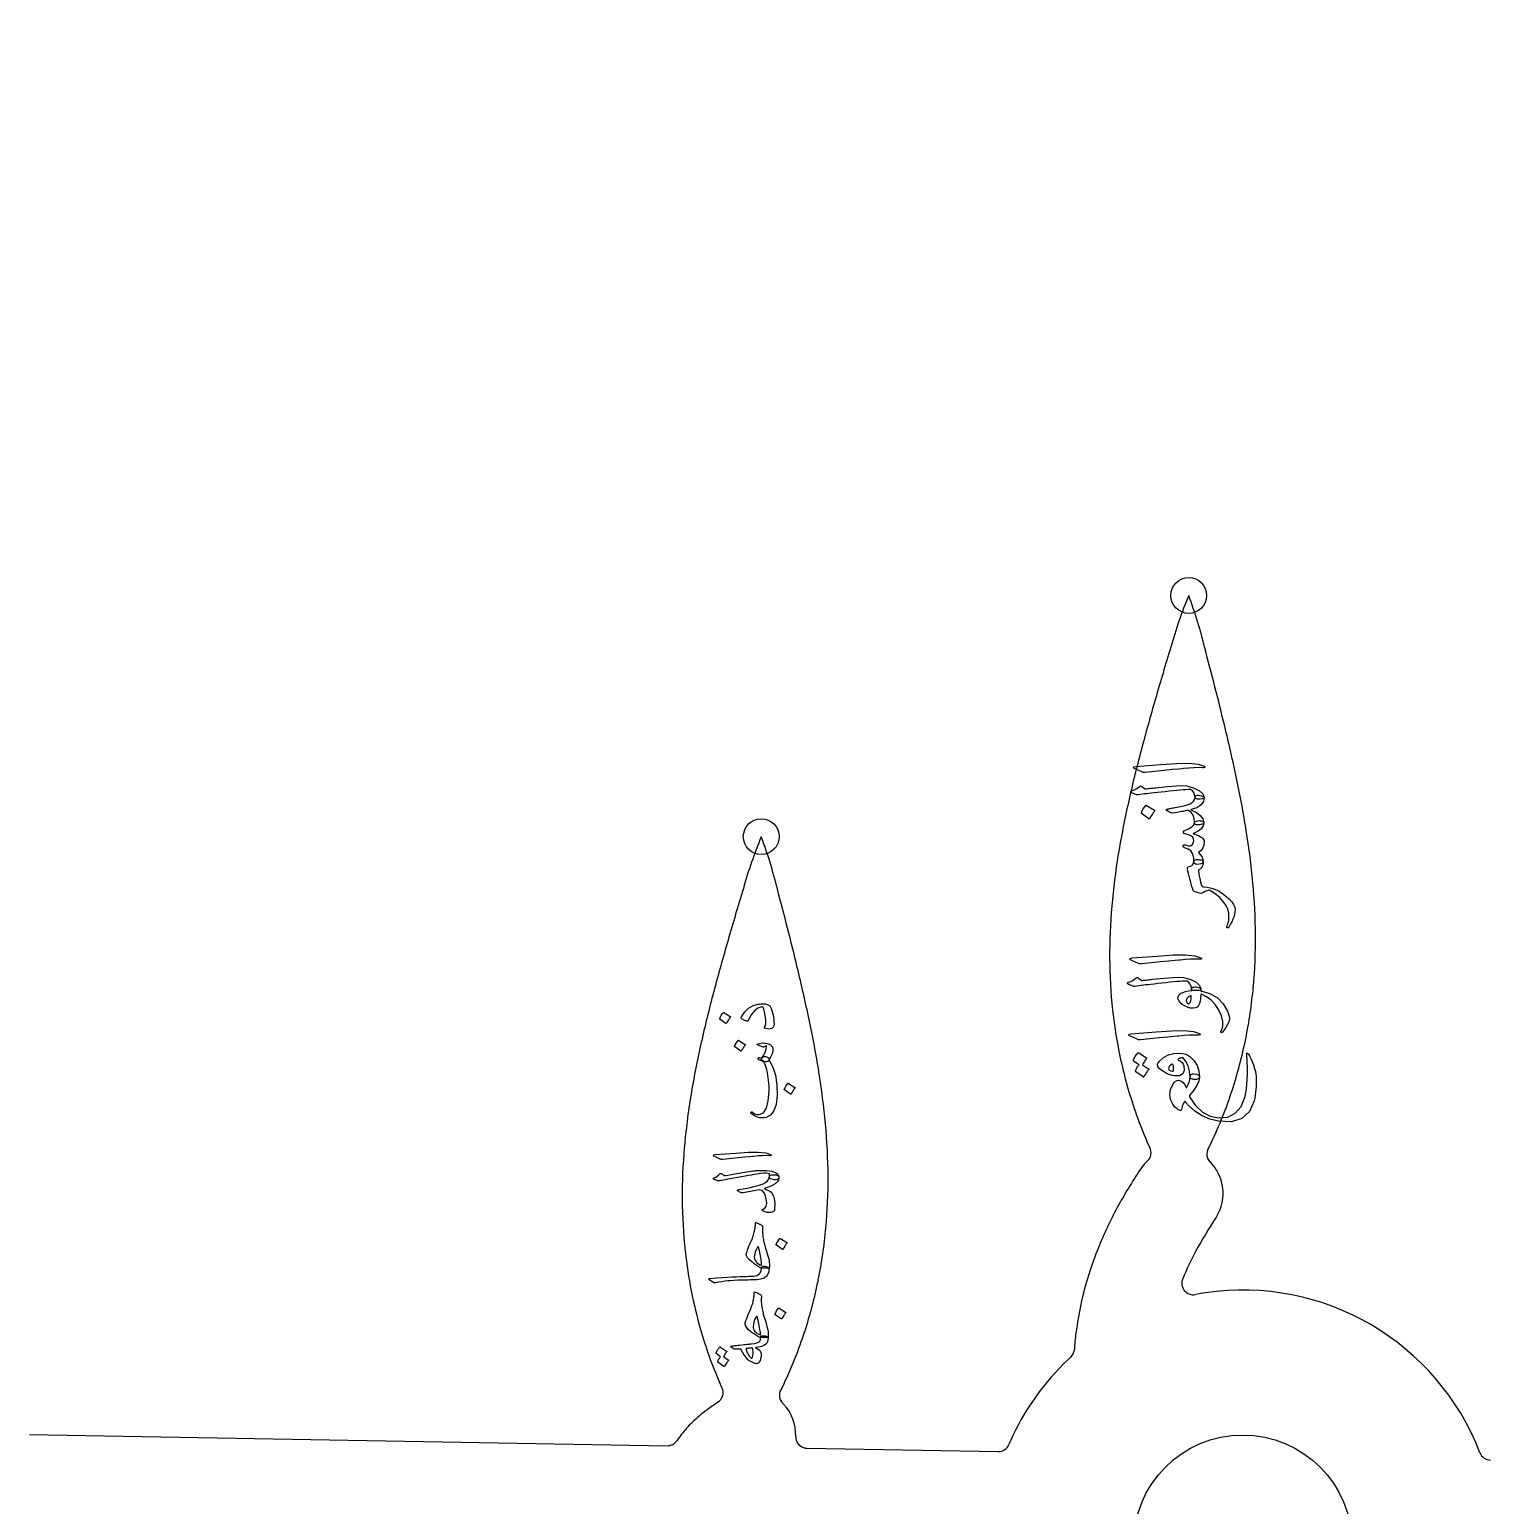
# Model space of a CAD drawing. Header units: millimetres. Extents: x -65 to 65, y -65 to 65.
# Drawn here: x -26.36 to 5.38, y 0.84 to 32.92 of the extents above; entities that cross this region are included whole.
import ezdxf

# ---------------------------------------------------------------- set-up
doc = ezdxf.new("R2010")
doc.units = ezdxf.units.MM
for name, color, linetype in [('CUT_INNER', 6, 'Continuous'), ('CUT_OUTER', 1, 'Continuous'), ('ENGRAVE', 7, 'Continuous'), ('TEXT', 5, 'Continuous')]:
    doc.layers.add(name, color=color, linetype=linetype)

msp = doc.modelspace()

# ---------------------------------------------------------------- linework, layer by layer
at = {"layer": 'CUT_INNER'}
for points in [[(-2.017, 8.623), (-2.084, 8.762)], [(-0.679, 8.737), (-0.751, 8.601)], [(-2.099, 8.304), (-2.07, 8.331)], [(-0.579, 7.1), (-0.582, 7.095)], [(-3.809, 4.003), (-3.738, 4.068)], [(-11.316, 3.405), (-11.372, 3.52)], [(-9.966, 3.495), (-10.039, 3.359)], [(-9.993, 3.063), (-9.976, 3.047)], [(-26.363, 2.384), (-12.504, 2.142)], [(-9.715, 2.342), (-9.715, 2.342)], [(-9.469, 2.089), (-5.316, 2.016)]]:
    msp.add_lwpolyline(points, dxfattribs=at)
msp.add_circle((0, 0), 2.375, dxfattribs=at)
for centre, radius, start, end in [((0, 0), 62.692, 117.07559, 271.72351), ((0, 18.574), 37.975, 126.2141, 186.6102), ((7.973, 16.829), 9.902, 157.485, 164.361), ((-10.445, 17.151), 9.899, 13.6339, 20.5198), ((78.709, -4.927), 83.906, 163.07601, 163.87833), ((-72.891, 0.211), 74.598, 13.62267, 14.97294), ((47.62, 4.013), 51.557, 163.8282, 165.1238), ((-37.622, 8.75), 38.31, 11.8926, 13.634), ((26.527, 9.608), 29.735, 165.1097, 167.3423), ((-23.571, 11.706), 23.952, 9.1393, 11.9007), ((17.004, 11.745), 19.974, 167.3383, 170.6299), ((-16.791, 12.797), 17.085, 5.3062, 9.1394), ((-1.315, 11.587), 9.902, 157.485, 164.361), ((-19.733, 11.909), 9.899, 13.6339, 20.5198), ((12.094, 12.557), 14.998, 170.6339, 174.9766), ((69.422, -10.169), 83.906, 163.07601, 163.87833), ((-82.178, -5.031), 74.598, 13.62267, 14.97294), ((-13.152, 13.137), 13.43, 0.4601, 5.2977), ((9.402, 12.796), 12.295, 174.9896, 180.2589), ((-11.179, 13.156), 11.457, 354.7839, 0.4428), ((38.333, -1.229), 51.557, 163.8282, 165.1238), ((-46.91, 3.508), 38.31, 11.8926, 13.634), ((7.994, 12.794), 10.887, 180.2792, 186.246), ((17.24, 4.366), 29.735, 165.1097, 167.3423), ((-10.232, 13.073), 10.506, 348.5427, 354.7626), ((7.337, 12.724), 10.226, 186.2565, 195.9837), ((-32.858, 6.464), 23.952, 9.1393, 11.9007), ((-9.855, 12.999), 10.122, 341.9402, 348.5327), ((7.716, 6.504), 19.974, 167.3383, 170.6299), ((-26.078, 7.555), 17.085, 5.3062, 9.1394), ((2.807, 7.315), 14.998, 170.6339, 174.9766), ((6.537, 12.489), 9.392, 195.9552, 203.3823), ((-9.161, 12.762), 9.389, 334.617, 342.0013), ((-22.439, 7.895), 13.43, 0.4601, 5.2977), ((0.114, 7.554), 12.295, 174.9896, 180.2589), ((-2.242, 8.513), 0.25, 313.2884, 25.9117), ((-0.53, 8.484), 0.25, 152.0883, 223.2884), ((6.055, 2.565), 9.985, 145.9763, 151.583), ((-1.391, 7.615), 0.988, 135.7795, 147.0519), ((-1.385, 7.634), 0.955, 28.8015, 45.236), ((-1.402, 7.624), 0.975, 327.5512, 28.8589), ((-20.467, 7.914), 11.457, 354.7839, 0.4428), ((-1.293, 7.552), 10.887, 180.2792, 186.246), ((4.9, 3.189), 8.672, 151.5712, 158.0743), ((6.296, 2.429), 8.311, 145.8478, 151.7297), ((-19.52, 7.832), 10.506, 348.5427, 354.7626), ((3.996, 3.554), 7.697, 158.0842, 165.2053), ((-1.95, 7.482), 10.226, 186.2565, 195.9837), ((4.152, 3.562), 5.886, 151.5598, 157.9422), ((-19.142, 7.757), 10.122, 341.9402, 348.5327), ((3.415, 3.709), 7.095, 165.222, 172.8113), ((-1.074, 5.674), 0.25, 156.6611, 280.5469), ((-0.154, 0.959), 4.554, 98.2716, 101.0661), ((0, 0), 5.525, 21.1046, 98.4216), ((-2.751, 7.248), 9.392, 195.9552, 203.3823), ((-18.449, 7.52), 9.389, 334.617, 342.0013), ((1.648, 3.924), 5.316, 172.7231, 176.7021), ((-3.908, 4.251), 0.25, 312.8906, 355.0821), ((0, 0), 5.525, 133.5778, 154.6716), ((-11.541, 3.296), 0.25, 302.9915, 25.9117), ((-9.818, 3.242), 0.25, 152.0883, 225.4909), ((-9.704, 0.317), 3.246, 126.5774, 134.1574), ((-9.151, -0.404), 4.154, 122.853, 126.7725), ((-10.69, 2.381), 0.977, 357.7392, 43.0176), ((-10.239, 0.868), 2.478, 134.1567, 142.0466), ((-12.5, 2.392), 0.25, 269, 327.6699), ((-11.014, 1.448), 1.51, 141.2862, 147.5462), ((-9.465, 2.338), 0.249, 179.0198, 251.9328), ((-1.013, 0.464), 4.411, 154.4939, 157.2837), ((-9.465, 2.339), 0.25, 251.8772, 269), ((-5.311, 2.266), 0.25, 269, 336.7969), ((5.388, 2.079), 0.25, 201.0938, 269)]:
    msp.add_arc(centre, radius, start, end, dxfattribs=at)
at = {"layer": 'CUT_OUTER'}
msp.add_circle((0, 0), 65, dxfattribs=at)
at = {"layer": 'ENGRAVE'}
for centre, radius in [((0, 18.574), 42.877), ((-1.174, 20.622), 0.39), ((-10.462, 15.38), 0.39)]:
    msp.add_circle(centre, radius, dxfattribs=at)
at = {"layer": 'TEXT'}
for points in [[(-2.323, 16.845), (-2.364, 16.867), (-2.378, 16.884), (-2.366, 16.897), (-2.326, 16.905), (-1.778, 16.947), (-1.441, 16.972), (-1.172, 16.974), (-0.971, 16.954), (-0.839, 16.911), (-0.828, 16.903), (-0.822, 16.896), (-0.821, 16.891), (-0.826, 16.886), (-0.832, 16.882), (-0.841, 16.879), (-0.851, 16.878), (-0.864, 16.878), (-0.961, 16.879), (-1.063, 16.877), (-1.172, 16.869), (-1.287, 16.858), (-1.317, 16.856), (-1.398, 16.848), (-1.53, 16.836), (-1.713, 16.819), (-2.119, 16.776), (-2.14, 16.776), (-2.16, 16.777), (-2.178, 16.781), (-2.194, 16.787)], [(-2.31, 16.29), (-2.347, 16.305), (-2.375, 16.318), (-2.397, 16.326), (-2.41, 16.332), (-2.419, 16.336), (-2.425, 16.341), (-2.429, 16.347), (-2.43, 16.355), (-2.429, 16.363), (-2.424, 16.369), (-2.417, 16.375), (-2.407, 16.379), (-2.359, 16.396), (-2.316, 16.418), (-2.277, 16.443), (-2.242, 16.472), (-2.232, 16.48), (-2.219, 16.482), (-2.206, 16.479), (-2.191, 16.469), (-2.123, 16.419), (-2.091, 16.421), (-2.061, 16.424), (-2.031, 16.427), (-2.002, 16.43), (-1.973, 16.433), (-1.944, 16.436), (-1.917, 16.438), (-1.889, 16.441), (-1.638, 16.468), (-1.441, 16.483), (-1.3, 16.488), (-1.213, 16.481), (-1.056, 16.436), (-0.941, 16.379), (-0.867, 16.31), (-0.835, 16.228), (-0.835, 16.226), (-0.835, 16.224), (-0.835, 16.221), (-0.835, 16.219), (-0.848, 16.206), (-0.877, 16.198), (-0.922, 16.195), (-0.983, 16.197), (-1.006, 16.2), (-1.022, 16.206), (-1.032, 16.217), (-1.036, 16.232), (-1.046, 16.289), (-1.066, 16.336), (-1.095, 16.375), (-1.134, 16.404), (-1.181, 16.402), (-1.234, 16.4), (-1.294, 16.396), (-1.36, 16.391), (-1.432, 16.384), (-1.511, 16.376), (-1.595, 16.367), (-1.685, 16.357), (-1.774, 16.348), (-1.853, 16.339), (-1.924, 16.331), (-1.985, 16.324), (-2.038, 16.318), (-2.082, 16.313), (-2.117, 16.309), (-2.142, 16.307), (-2.27, 16.287), (-2.283, 16.286), (-2.294, 16.287), (-2.303, 16.288), (-2.31, 16.29)], [(-2.199, 15.883), (-2.202, 15.886), (-2.203, 15.89), (-2.204, 15.895), (-2.203, 15.901), (-2.185, 15.944), (-2.163, 15.985), (-2.136, 16.023), (-2.106, 16.058), (-2.102, 16.061), (-2.097, 16.063), (-2.093, 16.062), (-2.088, 16.06), (-1.92, 15.952), (-1.916, 15.948), (-1.915, 15.943), (-1.918, 15.937), (-1.923, 15.93), (-1.927, 15.923), (-1.934, 15.914), (-1.944, 15.9), (-1.955, 15.883), (-1.969, 15.862), (-1.985, 15.837), (-2.003, 15.808), (-2.024, 15.775), (-2.027, 15.77), (-2.031, 15.768), (-2.034, 15.768), (-2.038, 15.77)], [(-1.53, 15.891), (-1.54, 15.892), (-1.554, 15.896), (-1.572, 15.904), (-1.594, 15.915), (-1.615, 15.927), (-1.633, 15.936), (-1.645, 15.944), (-1.654, 15.949), (-1.661, 15.96), (-1.659, 15.969), (-1.649, 15.975), (-1.631, 15.98), (-1.619, 15.983), (-1.604, 15.986), (-1.587, 15.989), (-1.567, 15.994), (-1.545, 15.998), (-1.521, 16.003), (-1.495, 16.008), (-1.467, 16.013), (-1.35, 16.038), (-1.256, 16.059), (-1.186, 16.078), (-1.139, 16.095), (-1.098, 16.119), (-1.067, 16.151), (-1.047, 16.188), (-1.036, 16.232), (-1.033, 16.244), (-1.028, 16.255), (-1.02, 16.264), (-1.009, 16.271), (-0.994, 16.277), (-0.978, 16.28), (-0.961, 16.279), (-0.941, 16.275), (-0.895, 16.264), (-0.861, 16.252), (-0.841, 16.24), (-0.835, 16.228), (-0.856, 16.14), (-0.911, 16.067), (-1, 16.009), (-1.123, 15.967), (-1.128, 15.965), (-1.13, 15.963), (-1.129, 15.962), (-1.126, 15.96), (-1.008, 15.904), (-0.922, 15.839), (-0.868, 15.765), (-0.844, 15.682), (-0.845, 15.673), (-0.85, 15.665), (-0.859, 15.659), (-0.872, 15.654), (-0.89, 15.65), (-0.913, 15.645), (-0.94, 15.64), (-0.973, 15.636), (-1.004, 15.635), (-1.027, 15.643), (-1.041, 15.66), (-1.046, 15.686), (-1.055, 15.772), (-1.08, 15.845), (-1.121, 15.904), (-1.177, 15.95), (-1.185, 15.951), (-1.2, 15.949), (-1.223, 15.945), (-1.254, 15.938), (-1.273, 15.934), (-1.296, 15.929), (-1.325, 15.924), (-1.357, 15.918), (-1.394, 15.913), (-1.435, 15.906), (-1.48, 15.899), (-1.53, 15.891)], [(-1.06, 14.836), (-1.064, 14.914), (-1.076, 14.978), (-1.097, 15.03), (-1.128, 15.07), (-1.152, 15.088), (-1.183, 15.105), (-1.22, 15.123), (-1.263, 15.139), (-1.276, 15.146), (-1.286, 15.152), (-1.293, 15.159), (-1.296, 15.167), (-1.298, 15.176), (-1.297, 15.185), (-1.293, 15.192), (-1.287, 15.198), (-1.277, 15.203), (-1.267, 15.205), (-1.255, 15.205), (-1.242, 15.202), (-1.209, 15.19), (-1.181, 15.182), (-1.159, 15.178), (-1.142, 15.178), (-1.117, 15.185), (-1.097, 15.2), (-1.082, 15.224), (-1.071, 15.257), (-1.066, 15.293), (-1.067, 15.324), (-1.074, 15.349), (-1.087, 15.369), (-1.114, 15.39), (-1.154, 15.41), (-1.206, 15.43), (-1.271, 15.448), (-1.279, 15.451), (-1.285, 15.457), (-1.288, 15.466), (-1.289, 15.478), (-1.287, 15.489), (-1.284, 15.498), (-1.278, 15.504), (-1.27, 15.509), (-1.178, 15.548), (-1.109, 15.591), (-1.065, 15.638), (-1.046, 15.688), (-1.04, 15.7), (-1.026, 15.71), (-1.004, 15.718), (-0.973, 15.725), (-0.949, 15.728), (-0.926, 15.727), (-0.903, 15.725), (-0.882, 15.719), (-0.865, 15.712), (-0.854, 15.704), (-0.847, 15.695), (-0.844, 15.685), (-0.859, 15.613), (-0.902, 15.55), (-0.972, 15.496), (-1.07, 15.451), (-1.075, 15.449), (-1.077, 15.447), (-1.075, 15.444), (-1.07, 15.44), (-1.008, 15.419), (-0.957, 15.399), (-0.916, 15.379), (-0.886, 15.359), (-0.865, 15.339), (-0.85, 15.318), (-0.84, 15.296), (-0.836, 15.271), (-0.842, 15.197), (-0.865, 15.133), (-0.903, 15.08), (-0.959, 15.036), (-0.916, 14.984), (-0.885, 14.932), (-0.866, 14.882), (-0.859, 14.832), (-0.863, 14.82), (-0.872, 14.809), (-0.887, 14.799), (-0.909, 14.791), (-0.976, 14.777), (-1.023, 14.78), (-1.052, 14.8), (-1.06, 14.836)], [(-0.859, 14.837), (-0.861, 14.802), (-0.866, 14.771), (-0.875, 14.743), (-0.886, 14.719), (-0.892, 14.708), (-0.9, 14.698), (-0.908, 14.689), (-0.918, 14.68), (-0.928, 14.672), (-0.939, 14.664), (-0.951, 14.656), (-0.963, 14.649), (-0.951, 14.555), (-0.935, 14.469), (-0.916, 14.391), (-0.893, 14.321), (-0.885, 14.306), (-0.874, 14.295), (-0.859, 14.289), (-0.842, 14.286), (-0.77, 14.28), (-0.705, 14.268), (-0.647, 14.253), (-0.595, 14.233), (-0.554, 14.213), (-0.514, 14.192), (-0.475, 14.169), (-0.437, 14.144), (-0.4, 14.117), (-0.364, 14.089), (-0.33, 14.058), (-0.296, 14.026), (-0.239, 13.964), (-0.199, 13.904), (-0.175, 13.848), (-0.168, 13.793), (-0.172, 13.742), (-0.182, 13.688), (-0.197, 13.632), (-0.219, 13.573), (-0.232, 13.544), (-0.244, 13.518), (-0.255, 13.494), (-0.267, 13.473), (-0.277, 13.454), (-0.287, 13.438), (-0.296, 13.423), (-0.304, 13.411), (-0.312, 13.404), (-0.319, 13.4), (-0.327, 13.399), (-0.336, 13.4), (-0.343, 13.405), (-0.346, 13.412), (-0.346, 13.421), (-0.342, 13.432), (-0.326, 13.475), (-0.313, 13.515), (-0.305, 13.55), (-0.302, 13.581), (-0.3, 13.597), (-0.3, 13.614), (-0.3, 13.632), (-0.3, 13.652), (-0.301, 13.672), (-0.303, 13.693), (-0.305, 13.715), (-0.308, 13.738), (-0.32, 13.787), (-0.346, 13.844), (-0.385, 13.909), (-0.438, 13.982), (-0.5, 14.054), (-0.569, 14.117), (-0.643, 14.169), (-0.725, 14.213), (-0.728, 14.214), (-0.731, 14.215), (-0.735, 14.214), (-0.738, 14.213), (-0.782, 14.201), (-0.821, 14.186), (-0.856, 14.169), (-0.887, 14.148), (-0.906, 14.143), (-0.941, 14.148), (-0.989, 14.164), (-1.052, 14.191), (-1.064, 14.199), (-1.074, 14.209), (-1.081, 14.221), (-1.087, 14.235), (-1.104, 14.294), (-1.121, 14.352), (-1.137, 14.41), (-1.152, 14.466), (-1.166, 14.522), (-1.179, 14.578), (-1.191, 14.633), (-1.202, 14.689), (-1.203, 14.702), (-1.2, 14.712), (-1.194, 14.72), (-1.183, 14.724), (-1.16, 14.728), (-1.138, 14.735), (-1.119, 14.743), (-1.102, 14.754), (-1.089, 14.768), (-1.077, 14.788), (-1.068, 14.812), (-1.06, 14.841), (-1.054, 14.855), (-1.043, 14.866), (-1.026, 14.874), (-1.004, 14.88), (-0.979, 14.882), (-0.955, 14.882), (-0.93, 14.879), (-0.905, 14.874), (-0.885, 14.866), (-0.871, 14.857), (-0.862, 14.848), (-0.859, 14.837)], [(-2.396, 12.682), (-2.437, 12.704), (-2.451, 12.722), (-2.438, 12.735), (-2.399, 12.743), (-1.85, 12.785), (-1.513, 12.809), (-1.245, 12.812), (-1.044, 12.791), (-0.911, 12.748), (-0.9, 12.741), (-0.895, 12.734), (-0.894, 12.728), (-0.898, 12.723), (-0.905, 12.72), (-0.913, 12.717), (-0.924, 12.715), (-0.936, 12.715), (-1.033, 12.717), (-1.136, 12.714), (-1.245, 12.707), (-1.36, 12.696), (-1.39, 12.693), (-1.471, 12.686), (-1.603, 12.673), (-1.785, 12.656), (-2.191, 12.614), (-2.213, 12.613), (-2.232, 12.615), (-2.251, 12.618), (-2.267, 12.624)], [(-2.383, 12.127), (-2.419, 12.143), (-2.448, 12.155), (-2.469, 12.164), (-2.483, 12.169), (-2.492, 12.173), (-2.498, 12.178), (-2.502, 12.185), (-2.503, 12.192), (-2.501, 12.2), (-2.497, 12.207), (-2.49, 12.212), (-2.48, 12.216), (-2.432, 12.234), (-2.388, 12.255), (-2.349, 12.281), (-2.315, 12.31), (-2.304, 12.318), (-2.292, 12.32), (-2.278, 12.316), (-2.264, 12.306), (-2.195, 12.256), (-2.164, 12.259), (-2.134, 12.262), (-2.103, 12.264), (-2.074, 12.267), (-2.045, 12.27), (-2.017, 12.273), (-1.989, 12.276), (-1.962, 12.279), (-1.71, 12.305), (-1.514, 12.321), (-1.372, 12.325), (-1.286, 12.319), (-1.129, 12.274), (-1.014, 12.216), (-0.94, 12.147), (-0.907, 12.066), (-0.907, 12.063), (-0.908, 12.061), (-0.908, 12.059), (-0.908, 12.057), (-0.92, 12.044), (-0.949, 12.036), (-0.995, 12.033), (-1.056, 12.035), (-1.078, 12.037), (-1.095, 12.044), (-1.105, 12.055), (-1.109, 12.069), (-1.119, 12.126), (-1.139, 12.174), (-1.168, 12.212), (-1.206, 12.241), (-1.253, 12.24), (-1.307, 12.237), (-1.366, 12.233), (-1.433, 12.228), (-1.505, 12.222), (-1.583, 12.214), (-1.668, 12.205), (-1.758, 12.195), (-1.846, 12.185), (-1.926, 12.177), (-1.996, 12.169), (-2.058, 12.162), (-2.111, 12.156), (-2.155, 12.151), (-2.189, 12.147), (-2.215, 12.145), (-2.343, 12.124), (-2.356, 12.124), (-2.366, 12.124), (-2.376, 12.125), (-2.383, 12.127)], [(-0.884, 12.021), (-0.701, 11.965), (-0.548, 11.874), (-0.426, 11.749), (-0.334, 11.588), (-0.325, 11.566), (-0.317, 11.544), (-0.309, 11.522), (-0.303, 11.5), (-0.298, 11.479), (-0.294, 11.459), (-0.291, 11.439), (-0.29, 11.42), (-0.298, 11.372), (-0.324, 11.308), (-0.368, 11.23), (-0.431, 11.136), (-0.441, 11.126), (-0.449, 11.12), (-0.457, 11.118), (-0.465, 11.121), (-0.471, 11.126), (-0.474, 11.133), (-0.473, 11.142), (-0.469, 11.152), (-0.435, 11.25), (-0.434, 11.361), (-0.464, 11.485), (-0.526, 11.621), (-0.599, 11.732), (-0.685, 11.825), (-0.785, 11.899), (-0.898, 11.954), (-0.902, 11.953), (-0.906, 11.952), (-0.908, 11.95), (-0.91, 11.947), (-0.915, 11.87), (-0.925, 11.805), (-0.94, 11.751), (-0.959, 11.709), (-0.987, 11.676), (-1.025, 11.656), (-1.075, 11.649), (-1.134, 11.653), (-1.142, 11.655), (-1.15, 11.657), (-1.158, 11.659), (-1.166, 11.661), (-1.175, 11.663), (-1.184, 11.666), (-1.193, 11.669), (-1.203, 11.673), (-1.266, 11.7), (-1.319, 11.733), (-1.36, 11.771), (-1.391, 11.815), (-1.407, 11.859), (-1.406, 11.899), (-1.388, 11.936), (-1.352, 11.968), (-1.303, 11.996), (-1.246, 12.017), (-1.182, 12.031), (-1.109, 12.038), (-1.109, 12.042), (-1.109, 12.047), (-1.11, 12.051), (-1.11, 12.055), (-1.111, 12.059), (-1.111, 12.063), (-1.111, 12.067), (-1.111, 12.072), (-1.107, 12.087), (-1.098, 12.098), (-1.081, 12.106), (-1.059, 12.111), (-1.034, 12.113), (-1.009, 12.112), (-0.984, 12.108), (-0.958, 12.102), (-0.936, 12.095), (-0.92, 12.087), (-0.91, 12.078), (-0.907, 12.068), (-0.908, 12.025), (-0.904, 12.025), (-0.899, 12.024), (-0.892, 12.023), (-0.884, 12.021)], [(-1.136, 11.918), (-1.177, 11.895), (-1.207, 11.87), (-1.224, 11.842), (-1.23, 11.812), (-1.225, 11.794), (-1.218, 11.777), (-1.208, 11.763), (-1.195, 11.751), (-1.188, 11.747), (-1.18, 11.746), (-1.172, 11.749), (-1.163, 11.755), (-1.143, 11.777), (-1.128, 11.811), (-1.12, 11.854), (-1.118, 11.908), (-1.119, 11.914), (-1.123, 11.917), (-1.128, 11.919), (-1.136, 11.918)], [(-11.362, 11.413), (-11.364, 11.415), (-11.365, 11.418), (-11.366, 11.422), (-11.365, 11.427), (-11.35, 11.462), (-11.332, 11.495), (-11.311, 11.526), (-11.287, 11.554), (-11.283, 11.557), (-11.28, 11.558), (-11.276, 11.558), (-11.273, 11.556), (-11.136, 11.468), (-11.133, 11.465), (-11.133, 11.461), (-11.134, 11.456), (-11.139, 11.45), (-11.142, 11.445), (-11.148, 11.437), (-11.155, 11.427), (-11.165, 11.413), (-11.176, 11.396), (-11.189, 11.376), (-11.204, 11.352), (-11.22, 11.325), (-11.223, 11.322), (-11.226, 11.32), (-11.229, 11.32), (-11.231, 11.322)], [(-10.778, 11.368), (-10.8, 11.376), (-10.819, 11.383), (-10.836, 11.39), (-10.851, 11.397), (-10.864, 11.404), (-10.875, 11.411), (-10.884, 11.417), (-10.891, 11.422), (-10.898, 11.431), (-10.901, 11.441), (-10.899, 11.452), (-10.894, 11.464), (-10.82, 11.57), (-10.736, 11.651), (-10.64, 11.707), (-10.533, 11.738), (-10.502, 11.742), (-10.472, 11.745), (-10.443, 11.746), (-10.415, 11.745), (-10.387, 11.743), (-10.361, 11.739), (-10.336, 11.733), (-10.312, 11.726), (-10.299, 11.719), (-10.288, 11.71), (-10.278, 11.7), (-10.269, 11.687), (-10.249, 11.643), (-10.232, 11.598), (-10.217, 11.552), (-10.206, 11.505), (-10.197, 11.456), (-10.191, 11.407), (-10.187, 11.356), (-10.185, 11.305), (-10.197, 11.245), (-10.232, 11.208), (-10.29, 11.196), (-10.372, 11.207), (-10.381, 11.211), (-10.387, 11.216), (-10.392, 11.222), (-10.395, 11.229), (-10.394, 11.236), (-10.392, 11.242), (-10.387, 11.249), (-10.382, 11.256), (-10.37, 11.278), (-10.362, 11.308), (-10.36, 11.346), (-10.363, 11.392), (-10.376, 11.491), (-10.391, 11.573), (-10.408, 11.636), (-10.427, 11.681), (-10.43, 11.683), (-10.434, 11.684), (-10.44, 11.685), (-10.449, 11.684), (-10.535, 11.655), (-10.611, 11.597), (-10.678, 11.51), (-10.736, 11.395), (-10.744, 11.379), (-10.754, 11.37), (-10.765, 11.366), (-10.778, 11.368)], [(-11.039, 10.808), (-11.042, 10.81), (-11.043, 10.813), (-11.043, 10.818), (-11.043, 10.822), (-11.028, 10.857), (-11.01, 10.89), (-10.989, 10.921), (-10.965, 10.95), (-10.961, 10.952), (-10.957, 10.954), (-10.954, 10.953), (-10.95, 10.951), (-10.814, 10.864), (-10.811, 10.861), (-10.81, 10.856), (-10.812, 10.851), (-10.816, 10.846), (-10.82, 10.841), (-10.825, 10.833), (-10.833, 10.822), (-10.842, 10.808), (-10.853, 10.791), (-10.866, 10.771), (-10.881, 10.747), (-10.898, 10.72), (-10.901, 10.717), (-10.903, 10.715), (-10.906, 10.715), (-10.909, 10.717)], [(-2.425, 11.034), (-2.466, 11.056), (-2.48, 11.073), (-2.467, 11.086), (-2.428, 11.094), (-1.879, 11.136), (-1.542, 11.161), (-1.273, 11.163), (-1.073, 11.143), (-0.94, 11.1), (-0.929, 11.092), (-0.923, 11.085), (-0.923, 11.08), (-0.927, 11.075), (-0.934, 11.071), (-0.942, 11.069), (-0.953, 11.067), (-0.965, 11.067), (-1.062, 11.068), (-1.165, 11.066), (-1.274, 11.059), (-1.388, 11.047), (-1.418, 11.045), (-1.499, 11.037), (-1.631, 11.025), (-1.814, 11.008), (-2.22, 10.966), (-2.241, 10.965), (-2.261, 10.966), (-2.279, 10.97), (-2.296, 10.976)], [(-10.448, 10.57), (-10.447, 10.571), (-10.446, 10.573), (-10.445, 10.574), (-10.444, 10.576), (-10.443, 10.577), (-10.442, 10.579), (-10.441, 10.58), (-10.439, 10.582), (-10.421, 10.596), (-10.397, 10.602), (-10.365, 10.598), (-10.327, 10.585), (-10.303, 10.574), (-10.289, 10.563), (-10.283, 10.551), (-10.286, 10.54), (-10.289, 10.534), (-10.29, 10.529), (-10.29, 10.525), (-10.288, 10.521), (-10.209, 10.372), (-10.155, 10.193), (-10.126, 9.987), (-10.12, 9.751), (-10.14, 9.561), (-10.186, 9.418), (-10.258, 9.323), (-10.357, 9.274), (-10.403, 9.267), (-10.449, 9.266), (-10.495, 9.271), (-10.541, 9.283), (-10.582, 9.298), (-10.619, 9.316), (-10.652, 9.338), (-10.683, 9.363), (-10.687, 9.368), (-10.689, 9.373), (-10.69, 9.378), (-10.69, 9.383), (-10.687, 9.388), (-10.684, 9.392), (-10.681, 9.395), (-10.677, 9.397), (-10.673, 9.398), (-10.668, 9.397), (-10.662, 9.395), (-10.655, 9.391), (-10.617, 9.364), (-10.58, 9.347), (-10.543, 9.338), (-10.508, 9.338), (-10.417, 9.38), (-10.351, 9.478), (-10.31, 9.635), (-10.292, 9.848), (-10.292, 9.907), (-10.294, 9.966), (-10.297, 10.024), (-10.303, 10.083), (-10.31, 10.141), (-10.319, 10.198), (-10.33, 10.255), (-10.342, 10.311), (-10.357, 10.365), (-10.371, 10.409), (-10.386, 10.444), (-10.401, 10.469), (-10.409, 10.479), (-10.419, 10.488), (-10.43, 10.496), (-10.444, 10.503), (-10.459, 10.51), (-10.475, 10.517), (-10.493, 10.524), (-10.512, 10.531), (-10.518, 10.534), (-10.523, 10.537), (-10.527, 10.543), (-10.53, 10.549), (-10.531, 10.556), (-10.531, 10.563), (-10.529, 10.569), (-10.524, 10.575), (-10.518, 10.579), (-10.51, 10.582), (-10.502, 10.582), (-10.491, 10.581)], [(-10.304, 10.513), (-10.323, 10.493), (-10.347, 10.484), (-10.375, 10.483), (-10.408, 10.493), (-10.437, 10.512), (-10.455, 10.53), (-10.461, 10.546), (-10.456, 10.561), (-10.409, 10.628), (-10.377, 10.695), (-10.357, 10.762), (-10.351, 10.83), (-10.352, 10.833), (-10.353, 10.834), (-10.355, 10.835), (-10.358, 10.836), (-10.364, 10.834), (-10.373, 10.829), (-10.386, 10.821), (-10.4, 10.809), (-10.405, 10.807), (-10.41, 10.806), (-10.414, 10.806), (-10.419, 10.806), (-10.543, 10.852), (-10.547, 10.854), (-10.551, 10.856), (-10.553, 10.859), (-10.553, 10.863), (-10.553, 10.866), (-10.551, 10.869), (-10.548, 10.871), (-10.544, 10.873), (-10.503, 10.886), (-10.463, 10.894), (-10.423, 10.896), (-10.383, 10.892), (-10.333, 10.883), (-10.293, 10.87), (-10.262, 10.854), (-10.241, 10.836), (-10.229, 10.822), (-10.22, 10.809), (-10.215, 10.797), (-10.213, 10.786), (-10.212, 10.726), (-10.228, 10.66), (-10.258, 10.589), (-10.304, 10.513)], [(-2.371, 10.503), (-2.374, 10.506), (-2.376, 10.509), (-2.376, 10.515), (-2.375, 10.521), (-2.367, 10.543), (-2.357, 10.564), (-2.347, 10.584), (-2.336, 10.604), (-2.324, 10.623), (-2.311, 10.642), (-2.296, 10.66), (-2.281, 10.678), (-2.276, 10.681), (-2.271, 10.683), (-2.266, 10.682), (-2.261, 10.68), (-2.093, 10.569), (-2.09, 10.566), (-2.091, 10.562), (-2.093, 10.556), (-2.097, 10.549), (-2.102, 10.545), (-2.107, 10.537), (-2.115, 10.526), (-2.124, 10.512), (-2.135, 10.495), (-2.147, 10.474), (-2.162, 10.45), (-2.178, 10.423), (-2.047, 10.336), (-2.043, 10.332), (-2.042, 10.327), (-2.045, 10.321), (-2.05, 10.314), (-2.055, 10.307), (-2.062, 10.298), (-2.071, 10.284), (-2.082, 10.267), (-2.096, 10.246), (-2.112, 10.221), (-2.131, 10.192), (-2.151, 10.159), (-2.155, 10.155), (-2.158, 10.154), (-2.161, 10.154), (-2.165, 10.157), (-2.326, 10.269), (-2.329, 10.272), (-2.33, 10.276), (-2.331, 10.281), (-2.33, 10.287), (-2.324, 10.306), (-2.316, 10.324), (-2.308, 10.341), (-2.299, 10.358), (-2.289, 10.375), (-2.278, 10.39), (-2.266, 10.406), (-2.254, 10.42)], [(-1.851, 10.422), (-1.849, 10.437), (-1.842, 10.454), (-1.83, 10.473), (-1.814, 10.493), (-1.72, 10.579), (-1.614, 10.638), (-1.496, 10.67), (-1.368, 10.675), (-1.301, 10.667), (-1.242, 10.652), (-1.19, 10.631), (-1.146, 10.602), (-1.054, 10.51), (-0.99, 10.404), (-0.952, 10.284), (-0.941, 10.149), (-0.944, 10.135), (-0.954, 10.124), (-0.971, 10.115), (-0.993, 10.107), (-1.006, 10.105), (-1.018, 10.103), (-1.031, 10.102), (-1.045, 10.103), (-1.058, 10.104), (-1.07, 10.105), (-1.082, 10.107), (-1.094, 10.109), (-1.113, 10.115), (-1.128, 10.125), (-1.138, 10.137), (-1.142, 10.152), (-1.158, 10.284), (-1.188, 10.398), (-1.234, 10.495), (-1.296, 10.576), (-1.327, 10.572), (-1.353, 10.568), (-1.371, 10.563), (-1.383, 10.557), (-1.394, 10.55), (-1.401, 10.543), (-1.405, 10.537), (-1.404, 10.531), (-1.403, 10.527), (-1.401, 10.523), (-1.398, 10.521), (-1.395, 10.519), (-1.352, 10.497), (-1.318, 10.47), (-1.294, 10.438), (-1.281, 10.401), (-1.275, 10.294), (-1.305, 10.222), (-1.372, 10.183), (-1.475, 10.178), (-1.534, 10.188), (-1.595, 10.207), (-1.659, 10.235), (-1.724, 10.272), (-1.78, 10.311), (-1.82, 10.349), (-1.844, 10.386), (-1.851, 10.422)], [(-1.519, 9.991), (-1.488, 10.034), (-1.458, 10.065), (-1.428, 10.082), (-1.399, 10.085), (-1.371, 10.081), (-1.345, 10.071), (-1.32, 10.055), (-1.296, 10.034), (-1.275, 10.01), (-1.256, 9.986), (-1.241, 9.96), (-1.229, 9.935), (-1.226, 9.928), (-1.223, 9.926), (-1.218, 9.929), (-1.213, 9.937), (-1.184, 9.99), (-1.162, 10.044), (-1.148, 10.098), (-1.142, 10.152), (-1.135, 10.188), (-1.119, 10.212), (-1.094, 10.225), (-1.06, 10.227), (-1.008, 10.218), (-0.97, 10.202), (-0.948, 10.179), (-0.941, 10.149), (-0.955, 10.065), (-0.996, 9.971), (-1.062, 9.867), (-1.154, 9.754), (-1.157, 9.748), (-1.158, 9.741), (-1.157, 9.733), (-1.154, 9.725), (-1.023, 9.533), (-0.874, 9.392), (-0.708, 9.303), (-0.525, 9.265), (-0.324, 9.284), (-0.162, 9.368), (-0.037, 9.518), (0.05, 9.733), (0.067, 9.809), (0.081, 9.896), (0.091, 9.994), (0.099, 10.103), (0.102, 10.223), (0.101, 10.354), (0.097, 10.495), (0.088, 10.648), (0.087, 10.659), (0.088, 10.667), (0.092, 10.672), (0.097, 10.675), (0.104, 10.674), (0.111, 10.67), (0.119, 10.664), (0.126, 10.654), (0.15, 10.613), (0.175, 10.56), (0.203, 10.494), (0.232, 10.417), (0.258, 10.34), (0.277, 10.274), (0.288, 10.219), (0.292, 10.174), (0.294, 10.098), (0.294, 10.025), (0.292, 9.954), (0.287, 9.886), (0.281, 9.82), (0.272, 9.758), (0.261, 9.697), (0.247, 9.64), (0.145, 9.406), (-0.019, 9.254), (-0.244, 9.182), (-0.53, 9.193), (-0.715, 9.237), (-0.885, 9.309), (-1.041, 9.41), (-1.182, 9.538), (-1.192, 9.55), (-1.202, 9.561), (-1.21, 9.571), (-1.217, 9.58), (-1.223, 9.588), (-1.229, 9.595), (-1.234, 9.601), (-1.239, 9.606), (-1.247, 9.615), (-1.254, 9.62), (-1.259, 9.621), (-1.264, 9.618), (-1.286, 9.588), (-1.303, 9.555), (-1.315, 9.517), (-1.322, 9.475), (-1.327, 9.449), (-1.336, 9.432), (-1.348, 9.425), (-1.363, 9.427), (-1.389, 9.439), (-1.413, 9.453), (-1.435, 9.468), (-1.455, 9.484), (-1.474, 9.502), (-1.491, 9.521), (-1.507, 9.541), (-1.522, 9.562), (-1.571, 9.669), (-1.586, 9.777), (-1.569, 9.884), (-1.519, 9.991)], [(-1.611, 10.344), (-1.605, 10.322), (-1.589, 10.304), (-1.562, 10.291), (-1.525, 10.282), (-1.519, 10.282), (-1.515, 10.283), (-1.512, 10.283), (-1.511, 10.284), (-1.506, 10.307), (-1.502, 10.329), (-1.501, 10.352), (-1.503, 10.376), (-1.507, 10.396), (-1.513, 10.413), (-1.521, 10.427), (-1.531, 10.437), (-1.567, 10.412), (-1.593, 10.389), (-1.607, 10.366), (-1.611, 10.344)], [(-9.957, 9.875), (-9.959, 9.877), (-9.961, 9.88), (-9.961, 9.885), (-9.96, 9.89), (-9.946, 9.925), (-9.928, 9.957), (-9.906, 9.988), (-9.882, 10.017), (-9.879, 10.02), (-9.875, 10.021), (-9.871, 10.02), (-9.868, 10.018), (-9.732, 9.931), (-9.729, 9.928), (-9.728, 9.924), (-9.729, 9.919), (-9.734, 9.913), (-9.738, 9.908), (-9.743, 9.9), (-9.751, 9.889), (-9.76, 9.875), (-9.771, 9.858), (-9.784, 9.838), (-9.799, 9.815), (-9.816, 9.787), (-9.818, 9.784), (-9.821, 9.782), (-9.824, 9.782), (-9.827, 9.784)], [(-11.459, 8.419), (-11.493, 8.437), (-11.504, 8.451), (-11.494, 8.461), (-11.462, 8.468), (-11.018, 8.502), (-10.746, 8.522), (-10.528, 8.524), (-10.366, 8.507), (-10.258, 8.472), (-10.25, 8.466), (-10.245, 8.461), (-10.245, 8.456), (-10.248, 8.452), (-10.253, 8.449), (-10.26, 8.447), (-10.269, 8.446), (-10.279, 8.445), (-10.357, 8.447), (-10.44, 8.445), (-10.528, 8.439), (-10.621, 8.43), (-10.646, 8.428), (-10.711, 8.422), (-10.818, 8.412), (-10.966, 8.398), (-11.294, 8.364), (-11.311, 8.363), (-11.327, 8.364), (-11.342, 8.367), (-11.355, 8.372)], [(-11.484, 7.927), (-11.493, 7.931), (-11.499, 7.935), (-11.503, 7.941), (-11.504, 7.947), (-11.503, 7.953), (-11.5, 7.959), (-11.494, 7.963), (-11.487, 7.967), (-11.45, 7.982), (-11.417, 8.001), (-11.389, 8.023), (-11.364, 8.048), (-11.354, 8.056), (-11.342, 8.059), (-11.329, 8.058), (-11.316, 8.051), (-11.308, 8.046), (-11.301, 8.041), (-11.294, 8.036), (-11.287, 8.031), (-11.28, 8.026), (-11.273, 8.021), (-11.265, 8.017), (-11.258, 8.012), (-11.241, 8.013), (-11.192, 8.02), (-11.111, 8.035), (-10.999, 8.056), (-10.937, 8.068), (-10.879, 8.079), (-10.825, 8.089), (-10.774, 8.098), (-10.728, 8.105), (-10.685, 8.111), (-10.647, 8.116), (-10.612, 8.12), (-10.579, 8.123), (-10.547, 8.125), (-10.514, 8.126), (-10.482, 8.127), (-10.449, 8.127), (-10.416, 8.126), (-10.383, 8.125), (-10.35, 8.123), (-10.238, 8.108), (-10.156, 8.082), (-10.104, 8.043), (-10.082, 7.993), (-10.082, 7.968), (-10.089, 7.949), (-10.104, 7.934), (-10.127, 7.925), (-10.153, 7.921), (-10.18, 7.921), (-10.207, 7.925), (-10.233, 7.934), (-10.258, 7.946), (-10.275, 7.959), (-10.284, 7.974), (-10.285, 7.989), (-10.284, 8.002), (-10.283, 8.012), (-10.282, 8.022), (-10.282, 8.03), (-10.281, 8.037), (-10.282, 8.043), (-10.283, 8.049), (-10.284, 8.053), (-10.311, 8.061), (-10.352, 8.065), (-10.407, 8.063), (-10.476, 8.056), (-10.517, 8.051), (-10.564, 8.044), (-10.617, 8.035), (-10.676, 8.025), (-10.742, 8.014), (-10.813, 8.001), (-10.891, 7.988), (-10.975, 7.973), (-11.057, 7.958), (-11.129, 7.944), (-11.191, 7.933), (-11.244, 7.923), (-11.286, 7.915), (-11.318, 7.908), (-11.34, 7.904), (-11.353, 7.901), (-11.369, 7.899), (-11.386, 7.9), (-11.404, 7.902), (-11.423, 7.908), (-11.433, 7.912), (-11.442, 7.915), (-11.45, 7.918), (-11.458, 7.92), (-11.466, 7.923), (-11.472, 7.924), (-11.479, 7.926), (-11.484, 7.927)], [(-10.081, 7.991), (-10.083, 7.955), (-10.09, 7.923), (-10.101, 7.896), (-10.117, 7.874), (-10.163, 7.834), (-10.226, 7.796), (-10.305, 7.761), (-10.4, 7.729), (-10.34, 7.705), (-10.292, 7.681), (-10.257, 7.657), (-10.235, 7.634), (-10.199, 7.563), (-10.176, 7.481), (-10.166, 7.388), (-10.171, 7.285), (-10.178, 7.256), (-10.194, 7.234), (-10.219, 7.219), (-10.252, 7.211), (-10.29, 7.209), (-10.332, 7.213), (-10.376, 7.224), (-10.423, 7.241), (-10.429, 7.244), (-10.434, 7.248), (-10.437, 7.253), (-10.439, 7.259), (-10.439, 7.267), (-10.436, 7.273), (-10.431, 7.277), (-10.424, 7.281), (-10.383, 7.308), (-10.356, 7.349), (-10.344, 7.404), (-10.347, 7.473), (-10.367, 7.569), (-10.399, 7.64), (-10.444, 7.686), (-10.5, 7.707), (-10.856, 7.639), (-10.872, 7.637), (-10.887, 7.637), (-10.899, 7.639), (-10.91, 7.644), (-10.964, 7.676), (-10.971, 7.68), (-10.976, 7.684), (-10.979, 7.688), (-10.98, 7.692), (-10.977, 7.697), (-10.971, 7.701), (-10.961, 7.705), (-10.947, 7.708), (-10.856, 7.724), (-10.772, 7.741), (-10.696, 7.757), (-10.626, 7.774), (-10.564, 7.79), (-10.509, 7.806), (-10.461, 7.821), (-10.42, 7.836), (-10.367, 7.864), (-10.327, 7.899), (-10.3, 7.942), (-10.285, 7.991), (-10.28, 8.005), (-10.269, 8.016), (-10.252, 8.025), (-10.23, 8.03), (-10.218, 8.031), (-10.206, 8.032), (-10.194, 8.033), (-10.182, 8.033), (-10.17, 8.032), (-10.157, 8.031), (-10.145, 8.028), (-10.132, 8.025), (-10.11, 8.017), (-10.093, 8.009), (-10.084, 8), (-10.081, 7.991)], [(-10.686, 6.574), (-10.678, 6.592), (-10.669, 6.612), (-10.661, 6.633), (-10.653, 6.655), (-10.645, 6.678), (-10.637, 6.702), (-10.629, 6.727), (-10.621, 6.754), (-10.615, 6.781), (-10.609, 6.807), (-10.604, 6.834), (-10.599, 6.86), (-10.595, 6.886), (-10.592, 6.912), (-10.591, 6.938), (-10.591, 6.963), (-10.59, 6.971), (-10.589, 6.978), (-10.586, 6.983), (-10.583, 6.988), (-10.579, 6.992), (-10.573, 6.993), (-10.566, 6.992), (-10.558, 6.99), (-10.541, 6.982), (-10.526, 6.974), (-10.512, 6.967), (-10.498, 6.961), (-10.487, 6.955), (-10.476, 6.949), (-10.467, 6.944), (-10.459, 6.939), (-10.447, 6.93), (-10.438, 6.922), (-10.432, 6.914), (-10.431, 6.906), (-10.433, 6.881), (-10.435, 6.856), (-10.436, 6.829), (-10.436, 6.802), (-10.435, 6.774), (-10.433, 6.745), (-10.43, 6.716), (-10.425, 6.685), (-10.42, 6.655), (-10.415, 6.625), (-10.41, 6.597), (-10.404, 6.569), (-10.398, 6.542), (-10.391, 6.516), (-10.384, 6.491), (-10.377, 6.467), (-10.339, 6.343), (-10.311, 6.246), (-10.294, 6.173), (-10.287, 6.127), (-10.285, 6.094), (-10.285, 6.062), (-10.286, 6.032), (-10.289, 6.002), (-10.366, 6.002), (-10.424, 6.003), (-10.463, 6.006), (-10.482, 6.011), (-10.506, 6.024), (-10.53, 6.038), (-10.553, 6.052), (-10.576, 6.067), (-10.598, 6.082), (-10.619, 6.098), (-10.641, 6.114), (-10.661, 6.13), (-10.718, 6.181), (-10.758, 6.227), (-10.781, 6.267), (-10.787, 6.302), (-10.784, 6.321), (-10.779, 6.344), (-10.771, 6.371), (-10.76, 6.403), (-10.746, 6.439), (-10.729, 6.48), (-10.709, 6.525), (-10.686, 6.574)], [(-10.543, 6.456), (-10.572, 6.4), (-10.594, 6.346), (-10.608, 6.292), (-10.614, 6.24), (-10.612, 6.213), (-10.604, 6.186), (-10.591, 6.161), (-10.573, 6.136), (-10.55, 6.113), (-10.523, 6.093), (-10.491, 6.075), (-10.454, 6.059), (-10.455, 6.111), (-10.463, 6.18), (-10.479, 6.269), (-10.503, 6.377), (-10.522, 6.455), (-10.524, 6.459), (-10.525, 6.463), (-10.527, 6.465), (-10.529, 6.466), (-10.532, 6.467), (-10.535, 6.465), (-10.539, 6.462), (-10.543, 6.456)], [(-10.134, 6.501), (-10.136, 6.503), (-10.137, 6.506), (-10.138, 6.511), (-10.137, 6.515), (-10.122, 6.55), (-10.104, 6.583), (-10.083, 6.614), (-10.059, 6.643), (-10.055, 6.645), (-10.052, 6.646), (-10.048, 6.646), (-10.044, 6.644), (-9.908, 6.557), (-9.905, 6.553), (-9.904, 6.549), (-9.906, 6.544), (-9.91, 6.539), (-9.914, 6.534), (-9.92, 6.526), (-9.927, 6.515), (-9.936, 6.501), (-9.947, 6.484), (-9.96, 6.464), (-9.975, 6.44), (-9.992, 6.413), (-9.995, 6.41), (-9.998, 6.408), (-10, 6.408), (-10.003, 6.41)], [(-11.597, 5.75), (-11.602, 5.754), (-11.605, 5.757), (-11.607, 5.76), (-11.607, 5.763), (-11.605, 5.767), (-11.598, 5.771), (-11.585, 5.774), (-11.569, 5.777), (-11.434, 5.789), (-11.308, 5.799), (-11.193, 5.807), (-11.089, 5.812), (-10.999, 5.814), (-10.919, 5.817), (-10.848, 5.819), (-10.786, 5.822), (-10.734, 5.824), (-10.691, 5.825), (-10.657, 5.827), (-10.632, 5.827), (-10.559, 5.842), (-10.504, 5.877), (-10.468, 5.931), (-10.452, 6.005), (-10.446, 6.026), (-10.433, 6.039), (-10.413, 6.044), (-10.386, 6.042), (-10.343, 6.033), (-10.313, 6.023), (-10.295, 6.013), (-10.289, 6.002), (-10.305, 5.898), (-10.347, 5.821), (-10.417, 5.773), (-10.514, 5.753), (-10.56, 5.75), (-10.607, 5.748), (-10.653, 5.746), (-10.7, 5.744), (-10.746, 5.743), (-10.793, 5.742), (-10.84, 5.74), (-10.887, 5.739), (-10.977, 5.738), (-11.058, 5.734), (-11.13, 5.729), (-11.192, 5.723), (-11.253, 5.715), (-11.317, 5.706), (-11.386, 5.696), (-11.458, 5.684), (-11.471, 5.683), (-11.483, 5.683), (-11.494, 5.686), (-11.503, 5.69)], [(-10.713, 5.063), (-10.704, 5.082), (-10.696, 5.101), (-10.688, 5.122), (-10.68, 5.144), (-10.671, 5.167), (-10.664, 5.191), (-10.656, 5.216), (-10.648, 5.243), (-10.641, 5.27), (-10.635, 5.297), (-10.63, 5.323), (-10.625, 5.349), (-10.621, 5.375), (-10.619, 5.401), (-10.617, 5.427), (-10.617, 5.452), (-10.617, 5.46), (-10.615, 5.467), (-10.613, 5.473), (-10.609, 5.478), (-10.605, 5.481), (-10.599, 5.482), (-10.592, 5.482), (-10.584, 5.479), (-10.568, 5.471), (-10.552, 5.463), (-10.538, 5.456), (-10.525, 5.45), (-10.513, 5.444), (-10.502, 5.438), (-10.493, 5.433), (-10.485, 5.428), (-10.473, 5.419), (-10.464, 5.411), (-10.459, 5.403), (-10.457, 5.395), (-10.46, 5.37), (-10.461, 5.345), (-10.462, 5.319), (-10.462, 5.291), (-10.461, 5.263), (-10.459, 5.234), (-10.456, 5.205), (-10.452, 5.174), (-10.447, 5.144), (-10.441, 5.114), (-10.436, 5.086), (-10.43, 5.058), (-10.424, 5.031), (-10.418, 5.005), (-10.411, 4.98), (-10.403, 4.956), (-10.365, 4.833), (-10.338, 4.735), (-10.32, 4.663), (-10.313, 4.616), (-10.312, 4.583), (-10.312, 4.552), (-10.313, 4.521), (-10.315, 4.492), (-10.393, 4.491), (-10.451, 4.492), (-10.489, 4.495), (-10.509, 4.5), (-10.533, 4.514), (-10.556, 4.527), (-10.579, 4.542), (-10.602, 4.556), (-10.624, 4.571), (-10.646, 4.587), (-10.667, 4.603), (-10.688, 4.619), (-10.744, 4.67), (-10.784, 4.716), (-10.807, 4.756), (-10.813, 4.792), (-10.811, 4.81), (-10.805, 4.833), (-10.797, 4.861), (-10.786, 4.892), (-10.772, 4.929), (-10.755, 4.969), (-10.736, 5.014), (-10.713, 5.063)], [(-10.16, 4.99), (-10.162, 4.992), (-10.164, 4.996), (-10.164, 5), (-10.163, 5.005), (-10.149, 5.04), (-10.13, 5.072), (-10.109, 5.103), (-10.085, 5.132), (-10.082, 5.135), (-10.078, 5.136), (-10.074, 5.135), (-10.071, 5.133), (-9.935, 5.046), (-9.931, 5.043), (-9.931, 5.039), (-9.932, 5.034), (-9.937, 5.028), (-9.941, 5.023), (-9.946, 5.015), (-9.953, 5.004), (-9.963, 4.99), (-9.974, 4.973), (-9.987, 4.953), (-10.002, 4.929), (-10.019, 4.903), (-10.021, 4.899), (-10.024, 4.897), (-10.027, 4.897), (-10.03, 4.899)], [(-10.57, 4.945), (-10.599, 4.89), (-10.62, 4.835), (-10.634, 4.782), (-10.641, 4.729), (-10.638, 4.702), (-10.631, 4.676), (-10.617, 4.65), (-10.599, 4.625), (-10.576, 4.602), (-10.549, 4.582), (-10.517, 4.564), (-10.481, 4.549), (-10.481, 4.6), (-10.49, 4.67), (-10.506, 4.758), (-10.53, 4.866), (-10.548, 4.944), (-10.55, 4.949), (-10.552, 4.952), (-10.553, 4.954), (-10.555, 4.955), (-10.558, 4.956), (-10.562, 4.955), (-10.565, 4.951), (-10.57, 4.945)], [(-11.114, 4.283), (-11.125, 4.294), (-11.126, 4.302), (-11.117, 4.308), (-11.098, 4.311), (-11.087, 4.312), (-11.072, 4.314), (-11.052, 4.316), (-11.028, 4.319), (-10.999, 4.323), (-10.966, 4.326), (-10.928, 4.33), (-10.885, 4.335), (-10.842, 4.339), (-10.805, 4.343), (-10.771, 4.347), (-10.742, 4.35), (-10.718, 4.352), (-10.698, 4.354), (-10.683, 4.356), (-10.672, 4.356), (-10.606, 4.365), (-10.555, 4.377), (-10.518, 4.394), (-10.496, 4.415), (-10.487, 4.43), (-10.481, 4.448), (-10.478, 4.47), (-10.478, 4.494), (-10.476, 4.509), (-10.468, 4.52), (-10.456, 4.527), (-10.44, 4.532), (-10.419, 4.533), (-10.399, 4.532), (-10.379, 4.529), (-10.358, 4.523), (-10.341, 4.516), (-10.328, 4.508), (-10.319, 4.5), (-10.315, 4.492), (-10.317, 4.444), (-10.326, 4.403), (-10.343, 4.369), (-10.369, 4.342), (-10.405, 4.319), (-10.454, 4.301), (-10.514, 4.287), (-10.585, 4.277), (-10.542, 4.251), (-10.509, 4.224), (-10.484, 4.197), (-10.469, 4.17), (-10.464, 4.148), (-10.463, 4.123), (-10.464, 4.093), (-10.47, 4.06), (-10.478, 4.025), (-10.488, 3.995), (-10.499, 3.972), (-10.511, 3.954), (-10.526, 3.939), (-10.542, 3.93), (-10.558, 3.925), (-10.575, 3.926), (-10.596, 3.93), (-10.619, 3.938), (-10.645, 3.949), (-10.672, 3.962), (-10.7, 3.977), (-10.722, 3.99), (-10.738, 4.001), (-10.749, 4.01), (-10.793, 4.061), (-10.834, 4.117), (-10.872, 4.177), (-10.908, 4.241), (-10.943, 4.239), (-10.973, 4.238), (-10.998, 4.238), (-11.018, 4.238), (-11.036, 4.239), (-11.051, 4.242), (-11.064, 4.248), (-11.076, 4.255)], [(-11.44, 4.144), (-11.442, 4.146), (-11.443, 4.149), (-11.444, 4.153), (-11.443, 4.158), (-11.436, 4.176), (-11.429, 4.193), (-11.42, 4.21), (-11.411, 4.226), (-11.402, 4.241), (-11.391, 4.256), (-11.379, 4.271), (-11.367, 4.285), (-11.363, 4.288), (-11.359, 4.289), (-11.355, 4.289), (-11.351, 4.287), (-11.214, 4.198), (-11.213, 4.195), (-11.213, 4.192), (-11.215, 4.187), (-11.218, 4.181), (-11.222, 4.178), (-11.226, 4.171), (-11.232, 4.162), (-11.24, 4.151), (-11.248, 4.137), (-11.259, 4.121), (-11.27, 4.101), (-11.284, 4.079), (-11.178, 4.009), (-11.175, 4.006), (-11.174, 4.002), (-11.176, 3.997), (-11.18, 3.991), (-11.184, 3.986), (-11.189, 3.978), (-11.197, 3.967), (-11.206, 3.953), (-11.217, 3.936), (-11.23, 3.916), (-11.245, 3.893), (-11.262, 3.865), (-11.265, 3.863), (-11.268, 3.861), (-11.27, 3.862), (-11.273, 3.864), (-11.403, 3.955), (-11.406, 3.957), (-11.407, 3.96), (-11.407, 3.964), (-11.407, 3.969), (-11.402, 3.984), (-11.396, 3.999), (-11.389, 4.013), (-11.381, 4.027), (-11.373, 4.04), (-11.364, 4.053), (-11.355, 4.065), (-11.345, 4.077)], [(-10.797, 4.252), (-10.776, 4.186), (-10.749, 4.13), (-10.717, 4.084), (-10.68, 4.047), (-10.675, 4.045), (-10.67, 4.045), (-10.665, 4.047), (-10.661, 4.052), (-10.653, 4.071), (-10.646, 4.091), (-10.642, 4.113), (-10.639, 4.137), (-10.638, 4.162), (-10.639, 4.189), (-10.642, 4.217), (-10.647, 4.247), (-10.649, 4.252), (-10.651, 4.257), (-10.655, 4.262), (-10.659, 4.268), (-10.674, 4.267), (-10.69, 4.266), (-10.706, 4.264), (-10.723, 4.262), (-10.741, 4.26), (-10.759, 4.258), (-10.778, 4.255), (-10.797, 4.252)]]:
    msp.add_lwpolyline(points, close=True, dxfattribs=at)

doc.saveas('drawing.dxf')
